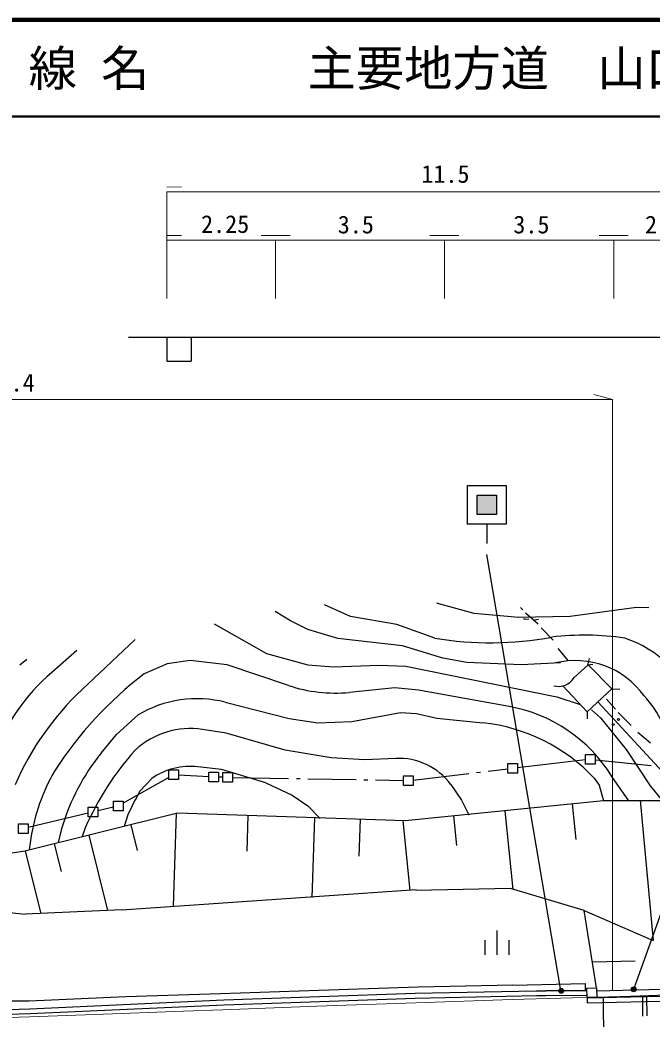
# Model space of a CAD drawing. Units: millimetres, scale not verified. Extents: x 40000 to 680000, y 20000 to 380000.
# Drawn here: x 186976 to 252400, y 276611 to 380000 of the extents above; entities that cross this region are included whole.
import ezdxf
from ezdxf.enums import TextEntityAlignment as Align

# ---------------------------------------------------------------- set-up
doc = ezdxf.new("R2010")
doc.units = ezdxf.units.MM
doc.header["$LTSCALE"] = 1000
doc.header["$PDMODE"] = 32
doc.header["$PDSIZE"] = 500
doc.linetypes.add('CHAIN', pattern=[18.5, 12, -1.5, 3.5, -1.5])
for name, color, linetype, lineweight in [('M-BGD', 7, 'Continuous', 25), ('M-BMK', 2, 'CHAIN', 13), ('M-BMK-ROW', 30, 'Continuous', 25), ('M-STR-HTXT', 7, 'Continuous', 13), ('M-STR-STR1', 1, 'Continuous', 25), ('M-STR-STRC', 7, 'Continuous', 25), ('M-TTL', 2, 'Continuous', 140), ('M-TTL-LINE', 7, 'Continuous', 50)]:
    doc.layers.add(name, color=color, linetype=linetype, lineweight=lineweight)
doc.layers.add('M-TTL-TXT', color=7, linetype='Continuous')
doc.styles.add('ＭＳ ゴシック', font='')
doc.styles.get('ＭＳ ゴシック').set_extended_font_data('MS Gothic')

msp = doc.modelspace()

# ---------------------------------------------------------------- hatches: boundary and pattern name
at = {"layer": 'M-STR-STRC'}
msp.add_hatch(color=256, dxfattribs=at).paths.add_polyline_path([(234294, 330818), (236294, 330818), (236294, 328818), (234294, 328818)])

# ---------------------------------------------------------------- linework, layer by layer
at = {"layer": 'M-BGD'}
for p, q in [((198213, 347161), (264778, 347181)), ((202178, 347179), (202178, 344678)), ((204683, 347180), (204684, 344679)), ((202178, 344678), (204684, 344679)), ((221201, 318271), (218510, 319478)), ((230318, 319571), (230141, 319645)), ((234002, 318581), (230318, 319571)), ((214986, 317814), (213377, 318768)), ((238563, 318150), (234002, 318581)), ((238776, 319206), (239031, 318957)), ((239316, 318663), (240631, 317504)), ((250783, 319204), (243915, 318251)), ((252070, 319147), (250783, 319204)), ((207088, 317509), (212490, 314436)), ((216775, 316924), (214986, 317814)), ((225998, 317451), (221201, 318271)), ((229906, 316023), (225998, 317451)), ((243915, 318251), (238550, 318163)), ((239071, 318044), (239285, 317992)), ((239285, 317992), (239658, 318012)), ((240664, 317951), (240219, 317873)), ((219887, 316000), (216775, 316924)), ((240938, 317087), (242158, 315816)), ((198905, 315870), (193399, 310708)), ((226585, 315242), (219887, 316000)), ((192869, 314737), (190267, 312488)), ((212490, 314436), (216764, 313278)), ((230753, 313964), (226585, 315242)), ((242634, 314949), (243726, 313674)), ((187679, 313801), (186976, 313232)), ((202214, 313364), (199848, 312349)), ((204605, 313700), (202214, 313364)), ((208431, 313273), (204605, 313700)), ((214771, 311136), (208431, 313273)), ((216764, 313278), (219420, 313047)), ((233219, 313511), (230753, 313964)), ((238861, 313260), (233219, 313511)), ((242911, 313485), (238861, 313260)), ((245896, 313934), (245731, 313218)), ((245779, 313261), (246262, 313347)), ((219420, 313047), (224120, 313221)), ((224120, 313221), (226921, 313123)), ((226921, 313123), (242545, 309960)), ((245779, 313261), (244333, 311955)), ((245779, 313261), (248234, 310793)), ((225773, 310876), (221072, 310413)), ((228214, 310656), (225773, 310876)), ((237604, 308965), (228214, 310656)), ((243164, 311078), (245686, 308402)), ((248234, 310793), (245686, 308402)), ((248234, 310793), (249060, 310733)), ((208230, 309395), (214828, 307702)), ((242545, 309960), (244976, 309156)), ((246781, 309430), (256147, 299294)), ((247682, 309721), (248617, 308662)), ((221329, 307417), (226363, 308318)), ((226363, 308318), (228020, 308245)), ((228020, 308245), (230133, 307761)), ((245686, 308402), (245675, 307668)), ((246130, 308625), (247077, 307781)), ((250239, 307004), (248882, 308317)), ((199193, 308082), (196960, 306070)), ((214828, 307702), (217794, 307269)), ((217794, 307269), (221329, 307417)), ((230133, 307761), (234903, 307258)), ((247077, 307781), (249736, 304505)), ((195388, 304129), (196960, 306070)), ((208331, 306178), (205860, 306575)), ((214423, 304440), (208331, 306178)), ((250937, 306280), (252234, 305193)), ((219186, 303624), (214423, 304440)), ((249736, 304505), (252211, 300741)), ((222674, 303442), (219186, 303624)), ((225867, 303582), (222674, 303442)), ((207841, 302429), (205390, 302720)), ((212419, 301061), (207841, 302429)), ((200615, 301513), (199399, 300182)), ((212419, 301061), (215161, 299762)), ((231579, 300866), (232689, 299270)), ((246411, 301548), (246934, 300819)), ((249984, 299190), (248243, 301718)), ((246934, 300819), (247377, 299190)), ((252211, 300741), (253476, 299190)), ((215161, 299762), (216776, 298673)), ((247377, 299190), (226848, 297130)), ((232689, 299270), (233426, 297725)), ((244142, 298865), (244512, 295180)), ((259095, 299190), (247377, 299190)), ((252545, 284732), (251214, 299252)), ((203276, 297920), (187474, 293970)), ((203158, 297924), (202835, 288278)), ((226848, 297130), (203276, 297920)), ((216776, 298673), (218041, 297374)), ((237171, 298166), (237991, 290000)), ((198153, 297739), (197746, 296524)), ((210576, 297676), (210453, 293988)), ((217465, 297445), (217189, 289202)), ((222192, 297286), (222064, 293456)), ((226611, 297107), (227333, 289911)), ((231856, 297633), (232163, 294577)), ((191152, 295730), (190945, 294867)), ((191307, 296391), (191152, 295730)), ((193736, 296391), (193396, 295385)), ((198452, 296715), (199116, 294059)), ((188109, 295328), (187941, 294107)), ((190527, 294733), (191245, 291861)), ((194098, 295626), (196043, 287846)), ((187474, 293970), (182983, 293281)), ((187524, 293982), (189137, 287529)), ((197528, 287914), (227991, 290000)), ((237753, 290128), (227959, 289897)), ((245378, 287833), (237753, 290128)), ((180638, 288193), (187512, 287455)), ((197528, 287914), (187512, 287455)), ((246667, 279829), (245378, 287833)), ((245378, 287833), (252503, 284728)), ((236364, 283263), (236364, 285763)), ((235114, 283263), (235114, 284763)), ((237614, 283263), (237614, 284763)), ((246240, 282520), (250666, 282625)), ((237989, 280130), (245474, 280285)), ((245474, 280285), (245477, 279570)), ((207745, 279214), (197940, 278924)), ((217915, 279552), (207745, 279214)), ((208077, 278590), (227871, 279282)), ((228195, 279899), (217915, 279552)), ((227878, 279282), (240404, 279542)), ((237989, 280130), (228195, 279899)), ((240404, 279542), (241404, 279542)), ((241404, 279554), (245670, 279571)), ((259098, 279814), (246670, 279489)), ((246676, 278829), (259118, 279302)), ((187925, 278464), (182003, 278448)), ((197940, 278924), (187925, 278464)), ((188008, 277665), (208072, 278590)), ((208095, 278091), (227888, 278782)), ((227888, 278782), (240425, 279043)), ((240425, 279043), (241425, 279043)), ((241425, 279054), (245674, 279071)), ((251412, 278911), (251428, 276918)), ((251836, 278936), (251852, 276933)), ((182273, 277496), (188016, 277665)), ((182295, 276996), (188031, 277165)), ((188031, 277165), (208095, 278091))]:
    msp.add_line(p, q, dxfattribs=at)
msp.add_lwpolyline([(245668, 279821), (246667, 279829), (246676, 278829), (245676, 278821)], close=True, dxfattribs=at)
for centre, major_axis, start_param, end_param in [((245386, 286340), (-2173, -29915), 3.0728685, 3.3283876), ((235686, 351241), (-2586, -35598), 6.1922428, 6.536109), ((245396, 303875), (-933, -12841), 2.0441329, 2.8798429), ((244453, 304796), (-645, -8887), 2.2735392, 3.4506865), ((204204, 296121), (-1564, -21533), 3.92384, 4.9162345), ((223716, 280564), (-2890, -39794), 3.8624902, 4.2092586), ((242761, 312858), (-132, -1821), 6.0644967, 7.4086053), ((213839, 288693), (-2186, -30102), 3.9667272, 4.369945), ((219629, 325762), (-1117, -15380), 6.0329334, 6.4507831), ((205299, 297532), (-886, -12191), 2.9703989, 3.7428051), ((244241, 302952), (-742, -10217), 1.7313433, 2.4085141), ((234811, 293238), (-1157, -15933), 2.202343, 3.0374575), ((232934, 288598), (-1359, -18714), 2.4044436, 3.1086922), ((204566, 298284), (-608, -8370), 3.0585688, 3.9582175), ((212156, 290188), (-1589, -21874), 4.0954054, 4.4975499), ((219829, 285033), (-2078, -28602), 4.0402425, 4.3770558), ((226174, 296781), (-493, -6790), 2.2862674, 3.2602843), ((207718, 292234), (-1451, -19971), 4.2597477, 4.629145), ((204610, 295620), (-517, -7124), 3.104335, 3.814045), ((218707, 288640), (-1641, -22592), 4.249587, 4.3708846)]:
    msp.add_ellipse(centre, major_axis=major_axis, ratio=0.991376, start_param=start_param, end_param=end_param, dxfattribs=at)
for centre in [(248381, 307089), (248929, 307615)]:
    msp.add_ellipse(centre, major_axis=(7.2, 99.7), ratio=0.99138, dxfattribs=at)
at = {"layer": 'M-BMK'}
for p, q in [((247945, 278921), (257679, 279189)), ((217717, 277939), (227955, 278298)), ((227955, 278298), (237922, 278621)), ((237922, 278621), (247945, 278921)), ((187982, 276827), (197527, 277167)), ((203865, 277412), (197527, 277167)), ((203871, 277413), (207968, 277573)), ((207968, 277573), (217717, 277939)), ((177783, 276496), (187982, 276827))]:
    msp.add_line(p, q, dxfattribs=at)
at = {"layer": 'M-BMK-ROW'}
for p, q in [((245527, 303440), (238480, 302612)), ((246532, 303446), (252297, 302841)), ((227692, 301345), (233441, 302020)), ((234235, 302114), (234633, 302160)), ((235427, 302254), (237477, 302495)), ((202395, 301611), (197668, 298952)), ((206534, 301684), (203397, 301864)), ((207984, 301638), (207536, 301646)), ((208984, 301620), (214785, 301513)), ((215585, 301498), (215985, 301491)), ((216784, 301476), (221784, 301384)), ((222583, 301369), (222983, 301362)), ((223783, 301347), (226678, 301294)), ((194024, 297918), (187819, 296435)), ((196666, 298550), (195026, 298158))]:
    msp.add_line(p, q, dxfattribs=at)
for points in [[(246529, 302998), (245527, 302998), (245526, 304000), (246529, 304000)], [(238480, 302052), (237478, 302052), (237477, 303054), (238480, 303055)], [(203397, 301392), (202395, 301392), (202394, 302394), (203397, 302394)], [(207536, 301154), (206534, 301154), (206534, 302156), (207536, 302157)], [(208986, 301128), (207984, 301128), (207983, 302130), (208986, 302130)], [(227681, 300783), (226678, 300783), (226678, 301785), (227680, 301786)], [(197668, 298168), (196666, 298168), (196665, 299170), (197668, 299171)], [(195026, 297537), (194024, 297537), (194023, 298539), (195026, 298539)], [(187819, 295814), (186817, 295813), (186816, 296816), (187819, 296816)]]:
    msp.add_lwpolyline(points, close=True, dxfattribs=at)
at = {"layer": 'M-STR-HTXT'}
for p, q in [((202180, 362715), (203683, 362716)), ((202182, 362214), (259682, 362214)), ((202182, 351189), (202182, 362214)), ((202181, 357704), (203685, 357704)), ((202182, 357203), (213432, 357203)), ((213431, 357704), (211928, 357703)), ((213431, 357704), (214935, 357704)), ((213432, 357203), (230932, 357203)), ((213432, 351189), (213432, 357203)), ((230892, 357698), (229388, 357698)), ((230892, 357698), (232395, 357699)), ((230932, 357203), (248432, 357203)), ((230932, 351189), (230932, 357203)), ((248431, 357704), (246928, 357703)), ((248421, 357704), (249925, 357704)), ((248432, 357203), (259682, 357203)), ((248432, 351189), (248432, 357203)), ((248319, 340715), (246387, 341233)), ((248319, 340715), (68492, 340715)), ((248319, 340715), (248319, 279596))]:
    msp.add_line(p, q, dxfattribs=at)
at = {"layer": 'M-STR-STR1'}
for p, q in [((245672, 278294), (285329, 279231)), ((245675, 278790), (285322, 279731)), ((245675, 278790), (245672, 278294)), ((247333, 278832), (247415, 268691))]:
    msp.add_line(p, q, dxfattribs=at)
at = {"layer": 'M-STR-STRC'}
for p, q in [((233294, 331818), (237294, 331818)), ((233294, 327818), (233294, 331818)), ((237294, 331818), (237294, 327818)), ((234294, 330818), (236294, 330818)), ((234294, 328818), (234294, 330818)), ((236294, 330818), (236294, 328818)), ((236294, 328818), (234294, 328818)), ((237294, 327818), (233294, 327818)), ((235294, 327818), (235294, 325818)), ((267985, 328582), (250496, 279682)), ((242954, 279560), (235315, 324684))]:
    msp.add_line(p, q, dxfattribs=at)
msp.add_lwpolyline([(234294, 330818), (236294, 330818), (236294, 328818), (234294, 328818)], close=True, dxfattribs=at)
for centre, radius in [((243006, 279532), 150), ((243006, 279532), 120), ((243006, 279532), 90), ((243006, 279532), 60), ((243006, 279532), 30), ((250496, 279682), 150), ((250496, 279682), 120), ((250496, 279682), 90), ((250496, 279682), 60), ((250496, 279682), 30)]:
    msp.add_circle(centre, radius, dxfattribs=at)
for p in [(243006, 279532), (250496, 279682)]:
    msp.add_point(p, dxfattribs=at)
at = {"layer": 'M-TTL'}
msp.add_line((680000, 380000), (40000, 380000), dxfattribs=at)
at = {"layer": 'M-TTL-LINE'}
msp.add_line((40000, 370000), (680000, 370000), dxfattribs=at)

# ---------------------------------------------------------------- texts
at = {"layer": 'M-STR-HTXT', "style": 'ＭＳ ゴシック'}
for s, p in [('11.5', (231014, 362600)), ('2.25', (208215, 357412)), ('3.5', (221740, 357363)), ('3.5', (239913, 357363)), ('2.25', (254167, 357363))]:
    msp.add_text(s, height=1833, dxfattribs=at).set_placement(p, align=Align.BOTTOM_CENTER)
msp.add_text('ガードレール\u3000L=180.4', height=1833, dxfattribs=at).set_placement((162270, 341001), align=Align.BOTTOM_LEFT)
at = {"layer": 'M-TTL-TXT', "style": 'ＭＳ ゴシック'}
for s, p in [('路 線 名', (180380, 375000)), ('主要地方道\u3000山口宇部線', (216734, 375000))]:
    msp.add_text(s, height=3666, dxfattribs=at).set_placement(p, align=Align.MIDDLE_LEFT)

doc.saveas('drawing.dxf')
